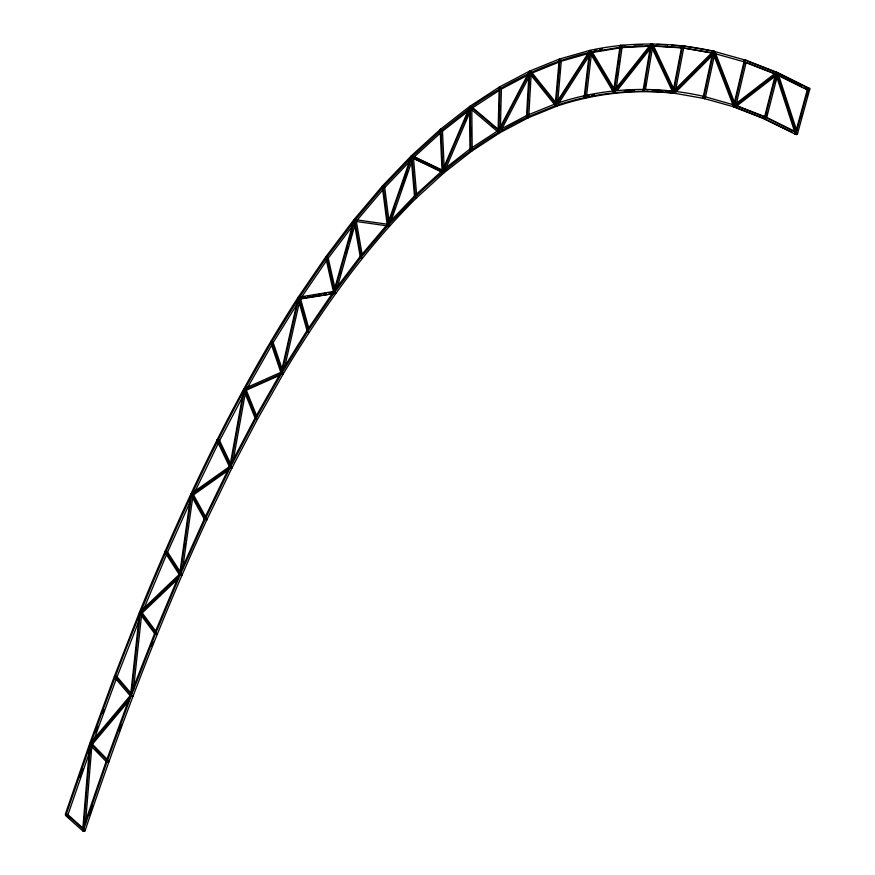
<?xml version="1.0" encoding="UTF-8"?>
<svg xmlns="http://www.w3.org/2000/svg" width="875" height="875" viewBox="0 0 875 875"><rect width="100%" height="100%" fill="white"/><g stroke="black" fill="none" stroke-linecap="round" stroke-linejoin="round"><path stroke-width="1.31" d="M470.192 150.653L470.203 148.805L498.345 130.441L526.794 115.434L555.538 103.797L555.395 105.711L526.684 117.327L526.827 115.412L526.717 117.316C485.012 137.167 447.978 165.463 414.859 197.455L416.62 197.794L444.15 172.703L442.378 172.364L442.302 170.603L470.17 148.827L470.225 150.631L471.953 150.992L444.117 172.736M498.323 132.278L498.345 130.441L498.291 132.3L500.062 132.65L471.92 151.014M500.073 110.206L500.172 106.127M500.391 128.745L501.386 89.359M529.802 84.722L529.955 82.042M528.817 115.183L531.212 73.631M281.466 373.592L281.564 372.017L244.169 388.675L244.059 390.25L281.466 373.592L282.909 373.898M559.333 60.922L559.475 59.019L589.816 50.389L589.619 52.314C546.295 62.431 506.002 82.567 469.809 108.161L469.82 106.323L499.439 86.975L529.342 71.203L559.475 59.019L559.3 60.933L561.061 61.294L588.82 53.397M83.464 830.036L90.541 743.947L89.753 744.231L82.677 830.331L84.908 830.342L84.109 830.638M89.644 763.372L89.873 760.681M90.53 752.609L90.759 749.919M85.564 822.27L91.984 744.253M558.688 82.152L558.928 79.439M559.519 72.658L559.759 69.945M557.681 102.244L561.378 60.167M555.362 105.722C593.119 92.991 633.423 88.55 673.028 93.002L674.767 93.373C635.163 88.911 594.858 93.352 557.102 106.083L555.362 105.722L555.57 103.797C603.17 87.5 654.992 85.148 703.981 96.458M584.369 97.475L584.566 95.55L584.347 97.486L586.097 97.847M131.338 695.494L140.361 612.544L139.584 612.741L130.55 695.691L132.781 695.8M133.361 690.441L141.52 615.519M586.6 95.43L591.38 54.25M333.911 293.016L334.13 291.397L298.583 297.227L298.364 298.834L335.355 293.322M613.637 92.619L613.889 90.672L613.605 92.619L615.366 92.98M620.364 45.303L620.113 47.25L589.586 52.325L589.837 50.378C630.459 41.53 672.722 42.098 713.245 51.122L715.006 51.494L682.084 45.697L681.712 47.644L650.803 45.697L620.091 47.25L620.397 45.303L624.794 45.533M180.359 574.448L191.669 494.353L190.903 494.441L179.594 574.547L181.803 574.755M184.997 546.809L185.369 544.141M182.744 568.083L193.113 494.648M617.247 76.005L617.63 73.336M618.964 63.995L619.347 61.327M616.109 89.272L622.212 46.572M643.191 91.12L643.486 89.173L643.158 91.12L644.919 91.492M651.131 43.75L650.825 45.697L651.153 43.75L652.881 44.111M645.225 86.472L645.673 83.803M645.531 89.152L652.269 49.066M230.541 466.922L244.486 389.484L243.742 389.441L229.797 466.878L231.984 467.228L231.241 467.184M232.947 461.891L245.93 389.791M673.028 93.002L673.378 91.055L673.006 93.002L704.9 98.623L703.15 98.252L703.566 96.316M682.084 45.697L681.734 47.644L712.852 53.069L744.614 61.939M675.675 89.742L683.867 47.053M713.245 51.122L712.852 53.069L713.267 51.133L746.353 60.375L777.93 72.713L809.725 88.473L809.222 90.377M705.316 97.705L714.438 55.169M281.87 372.914L298.834 298.134L298.113 297.927L281.159 372.706L283.314 373.209M284.506 367.97L300.267 298.441L298.834 298.134M733.578 106.881L734.048 104.956L764.783 116.966L764.312 118.88L733.578 106.881L734.027 104.956L703.577 96.327L703.15 98.252L734.059 106.892M744.166 61.939L744.636 60.025L776.202 72.352L807.997 88.102L807.494 90.016L775.709 74.255L744.166 61.939L744.625 60.014L746.375 60.386M736.061 105.044L746.036 62.759M776.202 72.352L775.731 74.266L776.223 72.352L777.952 72.723M766.128 116.791L767.134 112.853M774.856 82.677L775.863 78.739M766.817 117.097L777.558 75.108M795.32 134.247L764.291 118.869L764.805 116.966L795.823 132.344L795.32 134.247L797.048 134.619L794.664 133.438M796.053 133.514L808.227 89.272L807.548 88.9L795.386 133.142L796.053 133.514L797.497 133.82L809.67 89.578L808.992 89.206M801.117 117.841L802.189 113.936M807.209 95.714L808.281 91.809M339.927 275.33L341.031 271.414M346.194 253.116L348.042 246.586M349.519 241.369L350.623 237.442M351.367 234.828L352.472 230.912M336.908 288.783L354.977 224.777M82.808 830.944L83.322 829.423L66.03 813.991L65.527 815.511L82.808 830.944L84.252 831.25L84.766 829.719M90.355 744.45L89.655 743.673L114.384 676.309L115.084 677.075L90.355 744.45L65.997 815.062L65.275 814.373L89.644 743.717L92.105 744.778M79.855 777.481L82.95 768.491M67.736 815.434L89.884 751.198M83.289 830.506L107.078 761.513L131.152 695.953L130.452 695.177L106.367 760.78L82.556 829.806L85.017 830.867C120.553 725.309 159.961 620.955 206.817 519.859L206.216 518.842L206.795 519.903L232.039 467.786L257.545 419.092L255.784 418.775L255.292 417.539L281.138 372.137L307.267 330.105L307.683 331.472L281.586 373.461L283.314 373.822C321.256 310.614 364.109 249.812 416.62 197.794M89.578 814.844L92.662 805.897M387.986 225.4L411.83 156.986L411.217 156.395L387.384 224.809L389.43 225.706L388.817 225.116M391.519 217.372L394.669 208.337M400.969 190.269L407.717 170.898M391.223 220.544L411.469 162.455M90.42 743.345L89.884 744.844L106.597 761.95L107.133 760.452L90.42 743.345L91.864 743.641L107.647 759.806M108.041 762.256L108.566 760.747M95.583 732.605L97.923 726.239M102.583 713.53L103.983 709.723M92.094 744.811L93.494 740.994M94.423 738.456L116.353 678.716M119.208 730.866L121.527 724.566M115.161 675.981L114.603 677.458L130.659 696.336L131.217 694.859L115.161 675.981L116.605 676.288L130.977 693.175M116.802 677.48L139.442 619.686M131.13 695.986L155.509 633.752L154.831 632.909L130.463 695.144L132.88 696.314M151.594 645.969L153.081 642.163M143.445 609.722L166.83 553.908M157.237 634.112L155.487 633.795L180.152 574.93L179.517 574L204.477 518.481L229.742 466.32L230.3 467.425L205.067 519.531L180.13 574.973L181.88 575.302L181.267 574.328L181.88 575.302M442.761 171.894L470.225 107.669L469.7 106.87L442.236 171.106L444.205 172.2M464.8 121.997L466.386 118.3M467.447 115.828L469.022 112.12M445.266 169.728L470.083 111.683M167.333 552.705L190.422 501.353M613.594 92.367L614.217 90.978L590.177 50.684L589.553 52.073L613.594 92.367L615.464 92.63M191.603 493.708L190.969 495.075L204.608 519.695L205.242 518.328L191.603 493.708L193.047 494.014L206.041 517.464M194.939 491.586L218.181 443.603M217.842 439.6L217.175 440.913L229.841 467.556L230.497 466.244L217.842 439.6L219.286 439.906L230.792 464.133M231.284 467.863L231.941 466.55M673.017 92.717L673.684 91.405L651.448 44.1L650.792 45.413L673.017 92.717L674.461 93.023M244.234 390.02L243.709 388.839L244.202 390.064C194.184 482.431 152.491 579.042 115.073 677.119L114.395 676.266L139.497 612.183L140.164 613.036L139.508 612.15C183.969 503.278 234.27 396.298 298.123 297.325L298.539 298.681L271.173 342.694L270.747 341.337L271.195 342.65L244.202 390.064L245.963 390.392M219.352 441.186L242.791 396.441M232.039 467.786L231.47 466.692L232.017 467.83L230.278 467.469L255.817 418.731L281.608 373.417L281.138 372.137L281.586 373.461M498.695 131.884L529.659 72.669L529.233 71.684L498.258 130.9L498.695 131.884L500.139 132.191M501.397 129.773L529.211 76.595M245.941 390.436L271.578 345.384M257.523 419.136L283.336 373.778L282.866 372.498M777.908 73.052L776.464 72.745L775.753 73.927L795.364 133.919L796.808 134.225M795.364 133.919L796.075 132.738L776.464 72.745M272.453 341.742L272.923 343.022L298.113 302.52M591.139 51.1L589.695 50.805L555.439 104.202L555.778 105.361L557.222 105.667M555.778 105.361L590.023 51.964L589.695 50.805M558.677 103.392L589.291 55.672M326.222 258.191L325.916 256.659L354.014 219.559L354.32 221.091L326.222 258.191L298.506 298.725L298.145 297.281L325.883 256.703L326.255 258.147L327.983 258.519L352.844 225.695M301.788 296.833L326.441 260.772M307.661 331.516L334.053 292.895L333.692 291.452L307.3 330.061L307.661 331.516L309.422 331.833M335.792 293.267L334.031 292.939L360.719 257.698L387.658 225.881L414.892 197.422L414.717 195.748L387.45 224.241L360.445 256.134L360.686 257.742L362.447 258.07M642.294 57.203L643.989 55.07M617.148 90.497L650.136 48.913M90.256 744.756L131.042 696.259L130.834 694.925L90.048 743.422L90.256 744.756L91.7 745.062L129.019 700.689M356.016 221.495L382.736 189.93M388.73 225.848L389.517 224.973M384.431 187.928L409.489 161.744M713.136 51.417L673.28 91.35L673.411 92.772L713.267 52.839L713.136 51.417L714.984 51.811M675.806 92.127L712.808 55.038M180.031 575.214L140.033 613.364L139.923 611.92L179.922 573.781L180.031 575.214L181.475 575.52M142.45 612.73L178.544 578.309M414.17 156.986L440.234 133.23M440.475 131.064L469.842 108.139L469.787 106.345L440.431 129.259L440.475 131.064L442.247 131.403M442.214 131.425L468.42 110.961M776.092 72.592L733.939 105.197L733.972 106.695L776.125 74.091L776.092 72.592L777.536 72.888M736.498 106.17L775.414 76.059M471.384 150.347L472.183 149.778M230.169 467.666L191.286 495.152L191.275 493.631L230.158 466.145L230.169 467.666L231.612 467.972L231.602 466.452M192.73 495.458L228.277 470.323M472.675 107.778L498.881 90.672M528.609 74.714L501.123 89.206L499.395 88.845L499.439 86.975L499.395 88.845L501.156 89.184M500.03 132.672L528.445 117.677L557.123 106.072M245.503 390.556L279.169 375.572M530.961 73.467L559.814 61.797M594.234 50.302L596.881 49.864M599.539 49.416L602.197 48.978M591.325 52.686L620.517 47.83M586.327 95.911L588.984 95.463M591.653 95.025L594.311 94.577M302.652 297.095L305.288 296.658M307.923 296.231L310.548 295.805M313.184 295.367L315.82 294.941M318.456 294.503L321.081 294.077M323.717 293.639L326.353 293.212M328.989 292.775L331.614 292.348M299.808 299.141L332.73 293.748M634.156 45.062L642.173 44.658M621.819 47.611L649.884 46.2M625.056 90.562L634.463 90.081M656.917 44.373L667.68 45.052M671.716 45.303L683.823 46.058M652.531 46.058L682.128 47.928M645.247 89.545L647.959 89.709M652.028 89.972L661.533 90.573M665.612 90.825L672.394 91.252M683.452 48.005L711.988 52.981M807.997 88.102L809.725 88.473M808.227 89.272L809.67 89.578M764.291 118.869L792.28 132.245M796.075 132.738L797.519 133.044M526.717 117.316L528.445 117.677L526.684 117.327M387.625 225.914L387.45 224.241L387.658 225.881L389.386 226.242M281.608 373.417L283.336 373.778M205.067 519.531L204.498 518.438L205.089 519.487L206.817 519.859M131.042 696.259L132.486 696.566M107.067 761.556L106.367 760.78L108.817 761.884L108.095 761.152M747.163 62.803L774.933 73.642M737.013 105.798L765.286 116.845M735.306 107.242L766.041 119.241M413.175 156.209L441.766 169.87M412.759 157.795L441.35 171.456M779.887 75.841L801.894 86.745M804.333 87.948L806.783 89.162M766.533 117.338L795.167 131.534M796.83 133.448L797.497 133.82M471.647 106.805L498.137 129.205M491.52 125.573L493.555 127.291M67.473 814.286L83.748 828.811M66.97 815.817L70.022 818.541M108.084 761.184L108.817 761.884M84.284 830.167L85.017 830.867M95.966 749.897L100.614 754.655M531.18 71.75L555.647 102.255M540.728 85.838L542.423 87.938M544.108 90.037L545.792 92.148M141.706 612.227L156.242 631.848M155.487 633.795L154.853 632.866L179.517 574L180.13 574.973M167.191 551.469L180.994 572.972M592.298 52.139L614.972 90.136M653.461 45.62L673.98 89.283M230.278 467.469L229.764 466.277L255.292 417.539L255.784 418.775M246.4 390.381L256.977 416.598M715.466 53.058L734.781 103.13M272.902 341.753L282.012 368.67M778.323 74.331L796.688 130.495M272.486 341.698L272.902 343.066M300.278 297.773L308.7 327.939M328.027 257.239L335.256 289.417M360.719 257.698L360.412 256.167L333.725 291.408L334.031 292.939M356.366 221.484L362.305 255.489M384.584 186.627L389.003 221.003M413.481 157.938L416.675 195.202M414.859 197.455L414.75 195.716L442.302 170.603L442.378 172.364M442.444 130.156L444.161 167.464M471.811 108.62L472.172 148.455M471.177 127.783L471.253 135.745M499.177 88.167L498.083 131.633L498.881 131.152L499.975 87.697L499.177 88.167M529.342 71.203L529.266 73.084L529.375 71.192M529.047 72.362L526.498 116.583L527.297 116.211L529.845 71.991L529.047 72.362M559.147 60.134L555.22 104.923L556.008 104.65L559.934 59.861L559.147 60.134M589.477 51.472L584.227 96.633L585.003 96.458L590.253 51.297L589.477 51.472M620.003 46.353L613.517 91.711L614.283 91.634L620.769 46.266L620.003 46.353M650.738 44.756L643.103 90.18L643.858 90.18L651.492 44.756L650.738 44.756M681.691 46.659L672.984 92.017L673.717 92.105L682.423 46.747L681.691 46.659M354.473 219.548L354.156 221.167L387.527 225.914L387.844 224.295L354.473 219.548M712.841 52.041L703.15 97.234L703.872 97.398L713.562 52.216L712.841 52.041M744.198 60.889L733.6 105.831L734.311 106.061L744.898 61.13L744.198 60.889M775.764 73.183L764.345 117.797L765.034 118.103L776.453 73.489L775.764 73.183M411.731 155.903L411.316 157.489L442.291 172.298L442.706 170.702L411.731 155.903M353.981 220.161L333.681 292.009L334.348 292.403L354.648 220.544L353.981 220.161M470.203 106.509L469.711 108.041L498.225 132.158L498.728 130.627L470.203 106.509M529.736 71.444L529.167 72.909L555.33 105.514L555.898 104.059L529.736 71.444M140.263 611.92L139.683 613.364L155.017 634.08L155.608 632.636L140.263 611.92M165.747 551.163L165.134 552.562L179.67 575.203L180.283 573.792L165.747 551.163M244.453 388.839L243.775 390.086L255.358 418.797L256.036 417.539L244.453 388.839M713.541 51.505L712.852 52.752L733.611 106.564L734.3 105.328L713.541 51.505M271.458 341.447L270.747 342.639L281.159 373.406L281.87 372.203L271.458 341.447M298.834 297.467L298.102 298.594L307.256 331.384L307.989 330.258L298.834 297.467M326.583 256.933L325.839 257.983L333.648 292.731L334.392 291.681L326.583 256.933M651 44.1L613.791 91.022L614.02 92.323L651.23 45.402L651 44.1M354.692 219.877L353.927 220.828L360.325 257.447L361.091 256.484L354.692 219.877M382.484 185.927L354.047 219.516L354.288 221.123L382.736 187.523L411.469 157.5L411.294 155.827L382.517 185.883L382.703 187.567L382.484 185.927M383.141 186.32L382.364 187.195L387.286 225.542L388.073 224.667L383.141 186.32M411.917 156.308L411.13 157.084L414.553 197.006L415.341 196.23L411.917 156.308M440.398 129.292L411.327 155.794L411.436 157.533L440.508 131.031L440.398 129.292M441 129.85L440.202 130.528L442.105 171.839L442.903 171.161L441 129.85M470.356 106.98L469.558 107.559L469.941 150.052L470.75 149.472L470.356 106.98M165.616 552.3L164.981 551.37L165.594 552.344M191.439 494.867L190.837 493.861L191.417 494.911M217.645 440.77L217.077 439.677L217.623 440.814"/></g></svg>
